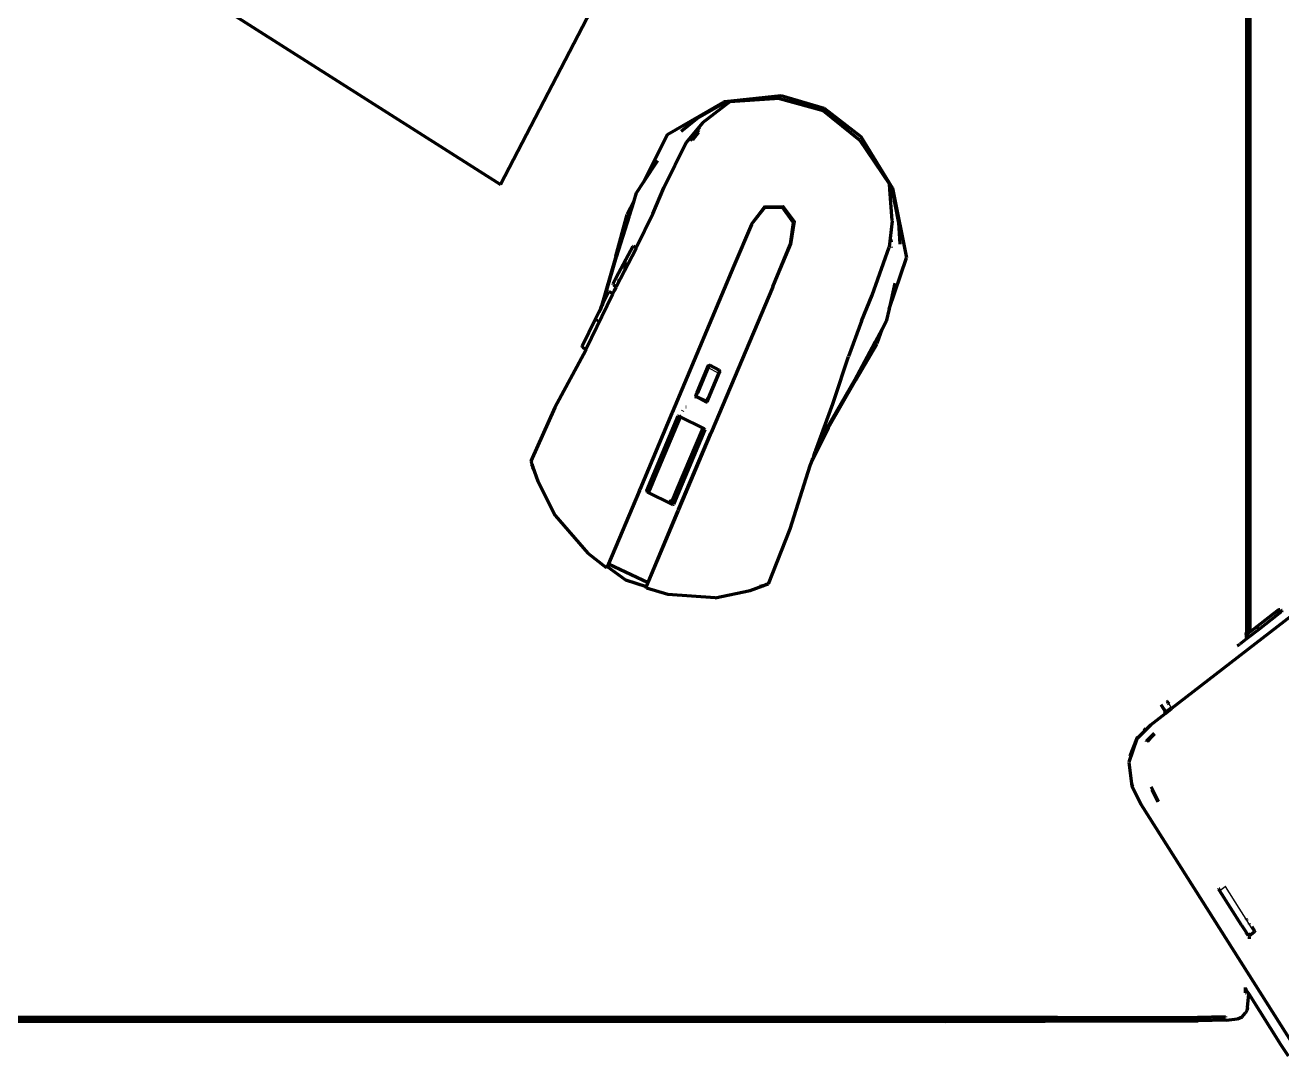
# Model space of a CAD drawing. Header units: millimetres. Extents: x 4307 to 31003, y 2809 to 20009.
# Drawn here: x 10291.6 to 10497.6, y 9448.3 to 9617.3 of the extents above; entities that cross this region are included whole.
import ezdxf

# ---------------------------------------------------------------- set-up
doc = ezdxf.new("R2010")
doc.units = ezdxf.units.MM
doc.layers.add('ProfileEdges', color=7, linetype='Continuous')

msp = doc.modelspace()

# ---------------------------------------------------------------- linework, layer by layer
for p, q in [((10406.25, 9604.62), (10406.08, 9604.65)), ((10422.43, 9603.31), (10415.26, 9605.26)), ((10405.53, 9604.11), (10405.77, 9604.24)), ((10428.38, 9598.49), (10422.43, 9603.31)), ((10402.53, 9600.99), (10401.96, 9600.15)), ((10402.33, 9600.38), (10401.96, 9600.15)), ((10401.96, 9600.15), (10400.69, 9598.27)), ((10400.82, 9598.31), (10402.22, 9600.05)), ((10402.08, 9599.62), (10401.1, 9598.39)), ((10401.83, 9600.07), (10401.6, 9599.93)), ((10401.96, 9600.15), (10401.83, 9600.07)), ((10433.74, 9590.44), (10433.86, 9590.32)), ((10433.78, 9589.78), (10434.75, 9584.93)), ((10390.28, 9586.23), (10390.64, 9586.02)), ((10390.66, 9586.09), (10390.37, 9586.26)), ((10390.37, 9586.23), (10390.66, 9586.07)), ((10390.66, 9586.09), (10390.37, 9586.23)), ((10410.56, 9584.75), (10412.78, 9587.7)), ((10412.78, 9587.7), (10415.86, 9587.74)), ((10412.8, 9587.4), (10412.81, 9587.51)), ((10415.75, 9587.47), (10412.8, 9587.4)), ((10412.8, 9587.33), (10412.8, 9587.4)), ((10412.81, 9587.51), (10415.79, 9587.56)), ((10415.75, 9587.47), (10415.72, 9587.4)), ((10415.79, 9587.56), (10415.75, 9587.47)), ((10416.73, 9586.13), (10415.75, 9587.47)), ((10415.79, 9587.56), (10417.67, 9585.01)), ((10415.86, 9587.74), (10417.82, 9585.1)), ((10410.13, 9583.68), (10410.56, 9584.75)), ((10411.32, 9585.61), (10410.61, 9584.72)), ((10417.63, 9584.89), (10417.15, 9581.35)), ((10417.82, 9585.1), (10417.2, 9581.32)), ((10417.6, 9584.93), (10417.55, 9584.88)), ((10417.67, 9585.01), (10417.6, 9584.93)), ((10417.63, 9584.89), (10417.6, 9584.93)), ((10410.13, 9583.68), (10407.67, 9577.89)), ((10433.77, 9581.78), (10433.71, 9582.14)), ((10388.47, 9579.38), (10388.54, 9579.62)), ((10391.3, 9580.98), (10390.43, 9579.34)), ((10391.3, 9580.98), (10391.76, 9580.74)), ((10391.74, 9580.7), (10391.34, 9580.89)), ((10417.2, 9581.32), (10393.49, 9525.06)), ((10407.67, 9577.89), (10386.84, 9528.49)), ((10388.51, 9578.92), (10388.61, 9579.27)), ((10388.59, 9575.87), (10389.51, 9577.61)), ((10389.51, 9577.61), (10390.41, 9579.3)), ((10390.11, 9578.51), (10389.7, 9577.25)), ((10390.43, 9579.34), (10390.41, 9579.3)), ((10388.09, 9574.89), (10388.59, 9575.87)), ((10388.53, 9574.49), (10388.86, 9575.73)), ((10386.37, 9571.6), (10387.3, 9573.45)), ((10387.3, 9573.45), (10387.32, 9573.5)), ((10387.87, 9573.16), (10387.3, 9573.45)), ((10387.89, 9573.21), (10387.32, 9573.5)), ((10388.53, 9574.49), (10388.09, 9574.89)), ((10386.35, 9571.54), (10386.23, 9571.3)), ((10386.37, 9571.6), (10386.35, 9571.54)), ((10385.24, 9569.25), (10385.72, 9570.23)), ((10385.84, 9570.59), (10385.93, 9570.66)), ((10385.93, 9570.66), (10385.98, 9570.84)), ((10385.98, 9570.84), (10386.22, 9571.27)), ((10385.14, 9569.05), (10384.07, 9566.81)), ((10385.14, 9569.05), (10385.21, 9569.18)), ((10385.21, 9569.18), (10385.24, 9569.25)), ((10385.37, 9569.09), (10385.31, 9568.91)), ((10385.42, 9568.64), (10385.55, 9569)), ((10383.01, 9564.64), (10384.07, 9566.81)), ((10431.16, 9565.17), (10430.89, 9565.26)), ((10430.91, 9565.3), (10431.16, 9565.17)), ((10431.16, 9565.17), (10430.92, 9565.33)), ((10431.23, 9565.18), (10431.16, 9565.17)), ((10431.29, 9565.15), (10431.23, 9565.18)), ((10383.48, 9564.01), (10378.47, 9554.51)), ((10382.95, 9564.51), (10383.52, 9564.18)), ((10382.97, 9564.54), (10383.01, 9564.64)), ((10382.97, 9564.54), (10383.53, 9564.21)), ((10383.52, 9564.18), (10383.56, 9564.19)), ((10383.53, 9564.21), (10383.58, 9564.23)), ((10431.2, 9565.16), (10431.16, 9565.17)), ((10403.65, 9561.07), (10401.92, 9556.97)), ((10403.74, 9561.55), (10403.63, 9561.54)), ((10403.65, 9561.07), (10403.68, 9561.15)), ((10403.68, 9561.08), (10403.65, 9561.07)), ((10405.17, 9560.29), (10403.68, 9561.08)), ((10403.72, 9561.24), (10403.8, 9561.42)), ((10403.76, 9561.6), (10403.74, 9561.55)), ((10403.8, 9561.42), (10405.31, 9560.67)), ((10405.17, 9560.29), (10403.43, 9556.2)), ((10405.32, 9560.64), (10405.17, 9560.29)), ((10405.31, 9560.67), (10405.32, 9560.64)), ((10405.44, 9560.68), (10405.46, 9560.72)), ((10405.51, 9560.58), (10405.44, 9560.68)), ((10427.81, 9559.36), (10427.68, 9559.15)), ((10401.92, 9556.97), (10401.73, 9556.52)), ((10401.55, 9556.34), (10401.57, 9556.4)), ((10401.73, 9556.52), (10403.23, 9555.73)), ((10403.23, 9555.73), (10403.41, 9556.1)), ((10403.27, 9555.53), (10403.25, 9555.48)), ((10403.43, 9556.2), (10403.41, 9556.1)), ((10375.67, 9548.25), (10378.47, 9554.51)), ((10398.77, 9553.29), (10398.68, 9553.25)), ((10402.75, 9551.29), (10402.6, 9551.37)), ((10402.98, 9551.17), (10402.75, 9551.29)), ((10402.96, 9551.11), (10402.98, 9551.17)), ((10420.67, 9546.09), (10423.23, 9551.3)), ((10422.29, 9549.83), (10421.23, 9547.65)), ((10374.56, 9545.78), (10375.36, 9547.59)), ((10375.36, 9547.59), (10375.67, 9548.25)), ((10374.56, 9545.78), (10374.61, 9545.6)), ((10374.63, 9545.54), (10375.06, 9544.35)), ((10375.06, 9544.35), (10375.65, 9542.64)), ((10378.52, 9536.99), (10375.65, 9542.64)), ((10393.51, 9540.72), (10393.46, 9540.87)), ((10393.51, 9540.72), (10393.55, 9540.8)), ((10393.7, 9540.59), (10393.51, 9540.72)), ((10397.46, 9538.73), (10393.7, 9540.59)), ((10397.71, 9538.65), (10397.46, 9538.73)), ((10397.84, 9538.7), (10397.71, 9538.65)), ((10416.89, 9534.69), (10413.36, 9525.77)), ((10386.82, 9528.41), (10386.87, 9528.49)), ((10393.47, 9525.08), (10393.45, 9524.99)), ((10404.72, 9523.48), (10410.48, 9524.68)), ((10412.05, 9525.27), (10410.48, 9524.68)), ((10413.15, 9525.67), (10412.05, 9525.27)), ((10413.21, 9525.72), (10413.15, 9525.67)), ((10413.36, 9525.77), (10413.21, 9525.72)), ((10493.58, 9518.6), (10497.28, 9521.47)), ((10493.58, 9518.6), (10492.36, 9517.66)), ((10491.81, 9517.23), (10491.78, 9517.21)), ((10491.94, 9517.33), (10491.81, 9517.23)), ((10492.05, 9517.42), (10491.94, 9517.33)), ((10492.36, 9517.66), (10492.15, 9517.5)), ((10478.68, 9506.65), (10478.79, 9506.47)), ((10479.08, 9506.02), (10479.46, 9505.41)), ((10476.27, 9492.07), (10476.3, 9491.94)), ((10476.3, 9491.94), (10477.32, 9490)), ((10487.4, 9475.43), (10487.35, 9475.4)), ((10487.35, 9475.4), (10491.73, 9468.48)), ((10487.46, 9475.46), (10487.4, 9475.43)), ((10487.46, 9475.46), (10488.29, 9476.12)), ((10488.37, 9476.09), (10488.29, 9476.12)), ((10490.62, 9472.55), (10488.37, 9476.09)), ((10491.74, 9470.77), (10490.62, 9472.55)), ((10491.87, 9470.56), (10491.74, 9470.77)), ((10492.26, 9469.94), (10491.87, 9470.56)), ((10491.73, 9468.42), (10491.86, 9468.28)), ((10492.01, 9468.25), (10492.25, 9468.43)), ((10492.25, 9468.43), (10492.36, 9468.52)), ((10492.86, 9468.99), (10492.26, 9469.94)), ((10492.86, 9468.91), (10492.86, 9468.99)), ((10491.86, 9468.22), (10491.93, 9468.17))]:
    msp.add_line(p, q)
at = {"layer": 'ProfileEdges', "lineweight": 211}
for p, q in [((10491.79, 9767.59), (10491.81, 9517.75)), ((10491.92, 9767.61), (10491.94, 9517.48)), ((10492.35, 9767.67), (10492.36, 9517.81)), ((10492.05, 9744), (10492.05, 9517.73)), ((10492.15, 9517.72), (10492.15, 9744.01)), ((10369.54, 9591.16), (10427.13, 9702.01)), ((10303.99, 9632.83), (10369.54, 9591.16)), ((10396.91, 9599.35), (10406.08, 9604.65)), ((10401.73, 9601.98), (10406.04, 9604.47)), ((10406.11, 9604.41), (10406.04, 9604.47)), ((10406.08, 9604.65), (10406.31, 9604.76)), ((10406.11, 9604.41), (10406.22, 9604.43)), ((10406.43, 9604.27), (10406.22, 9604.43)), ((10406.31, 9604.76), (10415.51, 9605.78)), ((10407.1, 9604.74), (10406.46, 9604.25)), ((10415.26, 9605.26), (10407.1, 9604.74)), ((10415.26, 9605.26), (10422.41, 9603.28)), ((10415.51, 9605.78), (10422.59, 9603.7)), ((10406.46, 9604.25), (10402.62, 9601.29)), ((10406.46, 9604.25), (10406.43, 9604.27)), ((10422.41, 9603.28), (10428.38, 9598.49)), ((10422.59, 9603.7), (10428.59, 9599.03)), ((10399.14, 9599.92), (10401.73, 9601.98)), ((10402.62, 9601.29), (10399.98, 9598.07)), ((10392.96, 9591.54), (10396.91, 9599.35)), ((10401.5, 9599.77), (10401.83, 9600.07)), ((10401.6, 9599.93), (10401.57, 9599.91)), ((10428.38, 9598.49), (10433.27, 9591.23)), ((10428.59, 9599.03), (10433.79, 9590.59)), ((10399.98, 9598.07), (10396.28, 9590.65)), ((10392.96, 9591.54), (10395.31, 9595.1)), ((10391.83, 9589.83), (10392.96, 9591.54)), ((10394.49, 9586.39), (10396.28, 9590.65)), ((10433.34, 9590.38), (10433.27, 9591.23)), ((10433.34, 9590.38), (10433.37, 9590.37)), ((10433.71, 9585.25), (10433.34, 9590.38)), ((10433.37, 9590.37), (10433.62, 9590.3)), ((10433.68, 9590.19), (10433.62, 9590.3)), ((10433.77, 9590.17), (10433.68, 9590.19)), ((10434.81, 9584.91), (10433.77, 9590.17)), ((10433.79, 9590.59), (10433.86, 9590.32)), ((10433.86, 9590.32), (10436.09, 9579.14)), ((10390.3, 9586.3), (10391.41, 9588.47)), ((10390.66, 9586.09), (10391.41, 9588.47)), ((10391.41, 9588.47), (10391.83, 9589.83)), ((10388.41, 9579.41), (10390.28, 9586.23)), ((10388.55, 9579.3), (10390.64, 9586.02)), ((10390.28, 9586.23), (10390.37, 9586.23)), ((10390.3, 9586.3), (10390.37, 9586.26)), ((10390.37, 9586.26), (10390.37, 9586.23)), ((10390.64, 9586.02), (10390.66, 9586.09)), ((10394.49, 9586.39), (10391.84, 9580.89)), ((10412.8, 9587.33), (10410.68, 9584.68)), ((10415.72, 9587.4), (10412.8, 9587.33)), ((10417.55, 9584.88), (10415.72, 9587.4)), ((10410.66, 9584.59), (10407.79, 9577.83)), ((10410.68, 9584.68), (10410.66, 9584.59)), ((10417.08, 9581.38), (10417.55, 9584.88)), ((10433.73, 9585.16), (10433.23, 9580.92)), ((10433.76, 9585.23), (10433.71, 9585.25)), ((10433.76, 9585.23), (10433.73, 9585.16)), ((10435.05, 9581.4), (10434.81, 9584.91)), ((10388.5, 9575.92), (10391.2, 9581.01)), ((10388.53, 9574.49), (10391.74, 9580.7)), ((10391.2, 9581.01), (10391.34, 9581.06)), ((10391.34, 9581.06), (10391.82, 9580.82)), ((10391.74, 9580.7), (10391.76, 9580.74)), ((10391.76, 9580.74), (10391.82, 9580.82)), ((10391.82, 9580.82), (10391.84, 9580.89)), ((10414.15, 9574.42), (10417.03, 9581.3)), ((10417.03, 9581.3), (10417.08, 9581.38)), ((10430.47, 9573.01), (10433.23, 9580.92)), ((10433.6, 9580.82), (10433.6, 9580.98)), ((10388.41, 9579.41), (10385.94, 9570.91)), ((10386.37, 9571.8), (10388.55, 9579.3)), ((10407.79, 9577.83), (10397.67, 9553.81)), ((10433.22, 9570.77), (10436.09, 9579.14)), ((10387.99, 9574.93), (10388.5, 9575.92)), ((10386.37, 9571.8), (10387.21, 9573.52)), ((10387.36, 9573.58), (10387.21, 9573.52)), ((10387.93, 9573.29), (10387.36, 9573.58)), ((10388.13, 9573.72), (10387.93, 9573.29)), ((10388.03, 9574.78), (10387.99, 9574.93)), ((10388.03, 9574.78), (10388.48, 9574.38)), ((10388.45, 9574.33), (10388.13, 9573.72)), ((10388.45, 9574.33), (10388.48, 9574.38)), ((10388.53, 9574.49), (10388.48, 9574.38)), ((10414.15, 9574.42), (10404.06, 9550.52)), ((10434.16, 9575), (10433.22, 9570.77)), ((10387.87, 9573.16), (10383.55, 9564.24)), ((10385.94, 9570.91), (10386.37, 9571.8)), ((10386.23, 9571.3), (10386.37, 9571.8)), ((10387.89, 9573.21), (10387.87, 9573.16)), ((10387.93, 9573.29), (10387.89, 9573.21)), ((10428.67, 9568.77), (10430.47, 9573.01)), ((10385.13, 9569.28), (10385.94, 9570.91)), ((10385.84, 9570.59), (10385.72, 9570.23)), ((10385.94, 9570.91), (10385.84, 9570.59)), ((10386.22, 9571.27), (10386.23, 9571.3)), ((10433.22, 9570.77), (10432.76, 9568.72)), ((10562.99, 9569.9), (10479.54, 9505.28)), ((10385.13, 9569.28), (10384, 9566.92)), ((10385.32, 9569.12), (10385.28, 9568.99)), ((10385.36, 9568.78), (10385.46, 9569.05)), ((10428.67, 9568.77), (10426.56, 9562.97)), ((10430.92, 9565.33), (10432.09, 9567.48)), ((10431.29, 9565.15), (10432.09, 9567.48)), ((10432.09, 9567.48), (10432.76, 9568.72)), ((10384, 9566.92), (10382.9, 9564.66)), ((10427.58, 9559.17), (10430.89, 9565.26)), ((10430.89, 9565.26), (10430.92, 9565.33)), ((10383.48, 9564.01), (10378.45, 9554.63)), ((10382.89, 9564.62), (10382.9, 9564.66)), ((10382.95, 9564.51), (10382.89, 9564.62)), ((10382.95, 9564.51), (10382.94, 9564.48)), ((10383.52, 9564.18), (10382.94, 9564.48)), ((10383.55, 9564.17), (10383.47, 9564.09)), ((10383.47, 9564.09), (10383.48, 9564.01)), ((10383.55, 9564.17), (10383.52, 9564.18)), ((10383.55, 9564.24), (10383.56, 9564.19)), ((10383.56, 9564.19), (10383.55, 9564.17)), ((10427.75, 9559.12), (10431.26, 9565.08)), ((10431.26, 9565.08), (10431.2, 9565.16)), ((10431.2, 9565.16), (10431.29, 9565.15)), ((10401.74, 9557.07), (10403.61, 9561.5)), ((10403.69, 9561.5), (10401.81, 9557.03)), ((10403.61, 9561.5), (10403.63, 9561.54)), ((10403.61, 9561.5), (10403.69, 9561.5)), ((10403.69, 9561.5), (10403.74, 9561.55)), ((10403.74, 9561.55), (10403.82, 9561.55)), ((10403.82, 9561.55), (10405.39, 9560.74)), ((10424.2, 9555.89), (10426.56, 9562.97)), ((10405.44, 9560.6), (10403.56, 9556.13)), ((10403.62, 9556.09), (10405.5, 9560.53)), ((10405.39, 9560.74), (10405.44, 9560.68)), ((10405.44, 9560.68), (10405.44, 9560.6)), ((10405.5, 9560.53), (10405.44, 9560.6)), ((10405.51, 9560.58), (10405.5, 9560.53)), ((10423.15, 9551.39), (10427.58, 9559.17)), ((10423.29, 9551.28), (10427.75, 9559.12)), ((10401.52, 9556.54), (10401.74, 9557.07)), ((10401.61, 9556.56), (10401.81, 9557.03)), ((10401.65, 9557.11), (10401.74, 9557.07)), ((10401.74, 9557.07), (10401.81, 9557.03)), ((10401.81, 9557.03), (10401.92, 9556.97)), ((10401.35, 9556.42), (10401.54, 9556.38)), ((10401.42, 9556.56), (10401.52, 9556.54)), ((10401.5, 9556.49), (10401.52, 9556.54)), ((10401.54, 9556.48), (10401.5, 9556.49)), ((10401.52, 9556.54), (10401.54, 9556.48)), ((10401.57, 9556.4), (10401.54, 9556.48)), ((10401.54, 9556.38), (10401.57, 9556.4)), ((10401.57, 9556.4), (10401.66, 9556.35)), ((10401.66, 9556.42), (10401.61, 9556.56)), ((10401.76, 9556.33), (10401.66, 9556.42)), ((10401.66, 9556.35), (10401.76, 9556.33)), ((10401.76, 9556.33), (10401.68, 9556.15)), ((10403.24, 9555.62), (10401.76, 9556.33)), ((10401.76, 9556.33), (10403.15, 9555.59)), ((10403.11, 9555.5), (10403.15, 9555.59)), ((10403.19, 9555.57), (10403.15, 9555.59)), ((10403.19, 9555.57), (10403.27, 9555.53)), ((10403.24, 9555.62), (10403.36, 9555.67)), ((10403.3, 9555.54), (10403.27, 9555.53)), ((10403.43, 9555.36), (10403.27, 9555.53)), ((10403.39, 9555.53), (10403.3, 9555.54)), ((10403.36, 9555.67), (10403.56, 9556.13)), ((10403.39, 9555.53), (10403.62, 9556.09)), ((10403.48, 9555.49), (10403.39, 9555.53)), ((10403.43, 9556.2), (10403.56, 9556.13)), ((10403.56, 9556.13), (10403.62, 9556.09)), ((10403.62, 9556.09), (10403.71, 9556.05)), ((10421.23, 9547.65), (10423.98, 9555.23)), ((10423.98, 9555.23), (10424.2, 9555.89)), ((10378.45, 9554.63), (10374.47, 9545.85)), ((10397.62, 9553.7), (10392.36, 9541.16)), ((10393.49, 9540.94), (10398.66, 9553.19)), ((10398.98, 9553.1), (10394.82, 9543.24)), ((10397.67, 9553.81), (10397.62, 9553.7)), ((10398.68, 9553.25), (10398.66, 9553.19)), ((10398.66, 9553.19), (10398.79, 9553.24)), ((10398.98, 9553.1), (10398.79, 9553.24)), ((10399, 9553.14), (10398.98, 9553.1)), ((10402.73, 9551.23), (10398.98, 9553.1)), ((10399.4, 9554.11), (10399.37, 9554.03)), ((10399.93, 9554.66), (10399.89, 9554.68)), ((10403.03, 9551.03), (10397.87, 9538.78)), ((10398.55, 9541.32), (10402.73, 9551.23)), ((10402.73, 9551.23), (10402.75, 9551.29)), ((10402.96, 9551.11), (10402.73, 9551.23)), ((10403.03, 9551.03), (10402.96, 9551.11)), ((10420.51, 9545.65), (10423.29, 9551.28)), ((10423.15, 9551.39), (10420.87, 9546.65)), ((10398.72, 9537.88), (10404.02, 9550.4)), ((10404.02, 9550.4), (10404.06, 9550.52)), ((10420.87, 9546.65), (10420.74, 9546.38)), ((10420.87, 9546.65), (10421.12, 9547.41)), ((10421.23, 9547.65), (10421.12, 9547.41)), ((10374.47, 9545.85), (10374.61, 9545.6)), ((10374.61, 9545.6), (10374.62, 9545.63)), ((10374.61, 9545.6), (10374.63, 9545.54)), ((10374.61, 9545.46), (10374.63, 9545.54)), ((10374.61, 9545.46), (10374.63, 9545.39)), ((10374.63, 9545.39), (10374.61, 9545.3)), ((10374.64, 9545.24), (10374.61, 9545.3)), ((10374.63, 9545.39), (10374.82, 9544.85)), ((10374.64, 9545.24), (10374.82, 9544.85)), ((10374.82, 9544.85), (10375.63, 9542.57)), ((10375.06, 9544.35), (10374.82, 9544.85)), ((10416.98, 9534.75), (10420.3, 9545.09)), ((10420.3, 9545.09), (10420.37, 9545.38)), ((10420.37, 9545.38), (10420.51, 9545.65)), ((10420.51, 9545.65), (10420.54, 9545.83)), ((10420.54, 9545.83), (10420.67, 9546.09)), ((10420.67, 9546.09), (10420.74, 9546.38)), ((10375.63, 9542.57), (10378.5, 9536.92)), ((10394.82, 9543.24), (10394.05, 9541.4)), ((10394.82, 9543.24), (10394.9, 9543.21)), ((10392.28, 9541.02), (10387.24, 9528.99)), ((10392.28, 9541.02), (10392.36, 9541.16)), ((10393.46, 9540.87), (10393.49, 9540.94)), ((10393.49, 9540.94), (10393.55, 9540.8)), ((10393.55, 9540.8), (10393.75, 9540.7)), ((10393.75, 9540.7), (10393.7, 9540.59)), ((10394.05, 9541.4), (10393.75, 9540.7)), ((10393.95, 9540.93), (10393.75, 9540.7)), ((10397.5, 9538.84), (10393.75, 9540.7)), ((10394.05, 9541.4), (10394.12, 9541.34)), ((10397.5, 9538.84), (10398.55, 9541.32)), ((10398.55, 9541.32), (10398.47, 9541.37)), ((10397.51, 9539.09), (10397.15, 9539.35)), ((10397.5, 9538.84), (10397.46, 9538.73)), ((10397.5, 9538.84), (10397.51, 9539.09)), ((10397.5, 9538.84), (10397.74, 9538.73)), ((10397.74, 9538.73), (10397.87, 9538.78)), ((10397.84, 9538.7), (10397.87, 9538.78)), ((10378.5, 9536.92), (10383.85, 9530.72)), ((10393.71, 9525.95), (10398.67, 9537.72)), ((10398.72, 9537.88), (10398.67, 9537.72)), ((10413.46, 9525.74), (10416.98, 9534.75)), ((10383.85, 9530.72), (10386.82, 9528.41)), ((10386.98, 9528.45), (10386.82, 9528.41)), ((10387.02, 9528.55), (10386.98, 9528.45)), ((10387.08, 9528.6), (10387.02, 9528.55)), ((10387.02, 9528.55), (10390, 9526.39)), ((10387.24, 9528.99), (10387.08, 9528.6)), ((10387.24, 9528.99), (10393.71, 9525.95)), ((10390, 9526.39), (10393.41, 9525.26)), ((10393.37, 9525.16), (10393.41, 9525.26)), ((10393.45, 9524.99), (10393.37, 9525.16)), ((10393.41, 9525.33), (10393.71, 9525.95)), ((10393.41, 9525.26), (10393.41, 9525.33)), ((10396.95, 9523.96), (10393.45, 9524.99)), ((10404.69, 9523.41), (10410.45, 9524.61)), ((10410.45, 9524.61), (10412.54, 9525.39)), ((10412.54, 9525.39), (10412.05, 9525.27)), ((10412.54, 9525.39), (10413.04, 9525.58)), ((10412.94, 9525.48), (10412.54, 9525.39)), ((10412.99, 9525.5), (10412.94, 9525.48)), ((10413.04, 9525.58), (10412.99, 9525.5)), ((10413.04, 9525.58), (10413.11, 9525.6)), ((10413.11, 9525.6), (10413.46, 9525.74)), ((10413.15, 9525.67), (10413.11, 9525.6)), ((10413.15, 9525.67), (10413.2, 9525.69)), ((10413.21, 9525.72), (10413.2, 9525.69)), ((10404.69, 9523.41), (10396.95, 9523.96)), ((10496.15, 9520.72), (10492.36, 9517.81)), ((10496.94, 9520.7), (10493.81, 9518.24)), ((10497.07, 9521.44), (10496.15, 9520.72)), ((10496.94, 9520.7), (10497.07, 9520.83)), ((10497.28, 9521.47), (10497.07, 9521.44)), ((10497.07, 9520.83), (10497.44, 9521.24)), ((10497.31, 9520.98), (10497.07, 9520.83)), ((10497.28, 9521.47), (10497.44, 9521.24)), ((10497.31, 9520.98), (10497.47, 9521.19)), ((10497.44, 9521.24), (10497.47, 9521.27)), ((10497.44, 9521.24), (10497.47, 9521.19)), ((10497.58, 9521.36), (10497.47, 9521.27)), ((10497.47, 9521.19), (10497.52, 9521.11)), ((10497.58, 9521.36), (10497.52, 9521.11)), ((10497.63, 9521.37), (10497.58, 9521.36)), ((10493.81, 9518.24), (10492.05, 9516.87)), ((10492.36, 9517.81), (10492.33, 9517.78)), ((10493.81, 9518.24), (10493.58, 9518.6)), ((10490.38, 9515.61), (10490.7, 9515.81)), ((10491.81, 9516.68), (10490.7, 9515.81)), ((10491.78, 9517.36), (10491.81, 9517.75)), ((10491.78, 9517.36), (10491.94, 9517.48)), ((10491.81, 9517.23), (10491.78, 9517.36)), ((10491.78, 9517.36), (10491.78, 9517.21)), ((10491.78, 9517.21), (10491.81, 9516.68)), ((10492.05, 9516.87), (10491.81, 9516.68)), ((10492.05, 9517.57), (10491.94, 9517.48)), ((10491.94, 9517.48), (10491.94, 9517.33)), ((10492.05, 9517.73), (10492.15, 9517.72)), ((10492.05, 9517.57), (10492.05, 9517.73)), ((10492.05, 9517.42), (10492.05, 9517.57)), ((10492.05, 9516.87), (10492.05, 9517.42)), ((10492.28, 9517.75), (10492.15, 9517.65)), ((10492.36, 9517.66), (10492.33, 9517.78)), ((10490.38, 9515.61), (10490.3, 9515.58)), ((10477.74, 9505.92), (10478.53, 9504.68)), ((10477.79, 9505.96), (10478.57, 9504.72)), ((10478.98, 9506.16), (10478.79, 9506.47)), ((10478.98, 9506.16), (10479.08, 9506.02)), ((10476.1, 9502.59), (10478.61, 9504.54)), ((10478.31, 9504.5), (10478.53, 9504.68)), ((10478.53, 9504.68), (10478.57, 9504.72)), ((10478.53, 9504.68), (10478.61, 9504.54)), ((10478.57, 9504.72), (10479.01, 9505.04)), ((10478.66, 9504.58), (10478.57, 9504.72)), ((10478.61, 9504.54), (10478.66, 9504.58)), ((10478.66, 9504.58), (10479.54, 9505.28)), ((10479.01, 9505.04), (10479.46, 9505.41)), ((10479.54, 9505.28), (10479.46, 9505.41)), ((10473.82, 9500.29), (10476.1, 9502.59)), ((10475.01, 9501.66), (10475.33, 9501.98)), ((10473.82, 9500.29), (10472.51, 9496.5)), ((10472.76, 9497.53), (10473.82, 9500.29)), ((10473.82, 9500.29), (10473.86, 9500.5)), ((10473.86, 9500.5), (10473.95, 9500.6)), ((10475.42, 9499.89), (10475.43, 9499.93)), ((10475.43, 9499.93), (10476.75, 9501.24)), ((10476.14, 9500.54), (10475.56, 9499.85)), ((10476.68, 9501.06), (10476.14, 9500.54)), ((10472.51, 9496.5), (10472.99, 9492.53)), ((10472.99, 9492.53), (10474.56, 9489.53)), ((10473.08, 9492.69), (10473.04, 9492.92)), ((10473.17, 9492.51), (10473.08, 9492.69)), ((10477.4, 9490.06), (10476.2, 9492.45)), ((10477.3, 9489.98), (10476.3, 9491.94)), ((10499.55, 9450.04), (10474.56, 9489.53)), ((10487.3, 9475.61), (10487.32, 9475.77)), ((10487.36, 9475.52), (10487.3, 9475.61)), ((10487.32, 9475.77), (10487.36, 9475.8)), ((10487.4, 9475.43), (10487.38, 9475.49)), ((10490.99, 9469.78), (10487.4, 9475.43)), ((10491.74, 9470.86), (10491.74, 9470.77)), ((10491.87, 9470.66), (10491.87, 9470.56)), ((10490.99, 9469.78), (10491.73, 9468.6)), ((10491.73, 9468.6), (10491.73, 9468.48)), ((10491.73, 9468.6), (10491.86, 9468.39)), ((10491.73, 9468.48), (10491.73, 9468.42)), ((10491.86, 9468.39), (10491.86, 9468.28)), ((10491.86, 9468.39), (10491.94, 9468.28)), ((10492.23, 9468.02), (10493.11, 9468.7)), ((10492.25, 9468.43), (10492.23, 9468.02)), ((10492.26, 9470.05), (10492.26, 9469.94)), ((10492.69, 9469.56), (10493.14, 9468.85)), ((10493.11, 9468.7), (10493.14, 9468.85)), ((10493.28, 9468.83), (10493.11, 9468.7)), ((10491.86, 9468.28), (10491.86, 9468.22)), ((10492.01, 9468.25), (10491.94, 9468.28)), ((10492.09, 9468.04), (10492.01, 9468.25)), ((10492.23, 9468.02), (10492.09, 9468.04)), ((10492.23, 9468.02), (10492.24, 9467.89)), ((10492.24, 9467.78), (10492.24, 9467.53)), ((10491.63, 9458.69), (10491.64, 9459.31)), ((10491.63, 9458.69), (10491.76, 9458.65)), ((10491.64, 9459.31), (10491.64, 9459.57)), ((10491.64, 9459.31), (10491.76, 9459.14)), ((10491.76, 9459.14), (10491.77, 9459.37)), ((10491.76, 9459.14), (10491.76, 9459.11)), ((10491.76, 9459.11), (10491.76, 9458.65)), ((10491.76, 9459.11), (10492.17, 9458.5)), ((10491.96, 9456.27), (10492.17, 9458.5)), ((10492.17, 9458.5), (10497.42, 9450.17)), ((10491.96, 9456.27), (10491.86, 9455.8)), ((10442.46, 9453.99), (9975.7, 9454)), ((10460.82, 9454.62), (9975.77, 9454.62)), ((9994.14, 9454.22), (10442.44, 9454.22)), ((10442.43, 9454.46), (10460.83, 9454.47)), ((10442.44, 9454.33), (10442.43, 9454.46)), ((10460.84, 9454.35), (10442.44, 9454.33)), ((10442.44, 9454.33), (10442.44, 9454.22)), ((10442.46, 9453.99), (10475.15, 9454.06)), ((10460.82, 9454.62), (10475.07, 9454.65)), ((10460.83, 9454.47), (10475.09, 9454.51)), ((10475.11, 9454.38), (10460.84, 9454.35)), ((10475.07, 9454.65), (10483.79, 9454.71)), ((10483.82, 9454.57), (10475.09, 9454.51)), ((10475.09, 9454.51), (10475.11, 9454.38)), ((10475.15, 9454.06), (10483.91, 9454.11)), ((10483.79, 9454.71), (10488.34, 9454.8)), ((10488.38, 9454.66), (10483.82, 9454.57)), ((10488.51, 9454.21), (10483.91, 9454.11)), ((10488.34, 9454.8), (10488.38, 9454.66)), ((10488.51, 9454.21), (10490.31, 9454.39)), ((10490.31, 9454.39), (10491.09, 9454.76)), ((10491.09, 9454.76), (10491.66, 9455.4)), ((10491.86, 9455.8), (10491.66, 9455.4)), ((10497.42, 9450.17), (10498.65, 9448.34))]:
    msp.add_line(p, q, dxfattribs=at)

doc.saveas('drawing.dxf')
